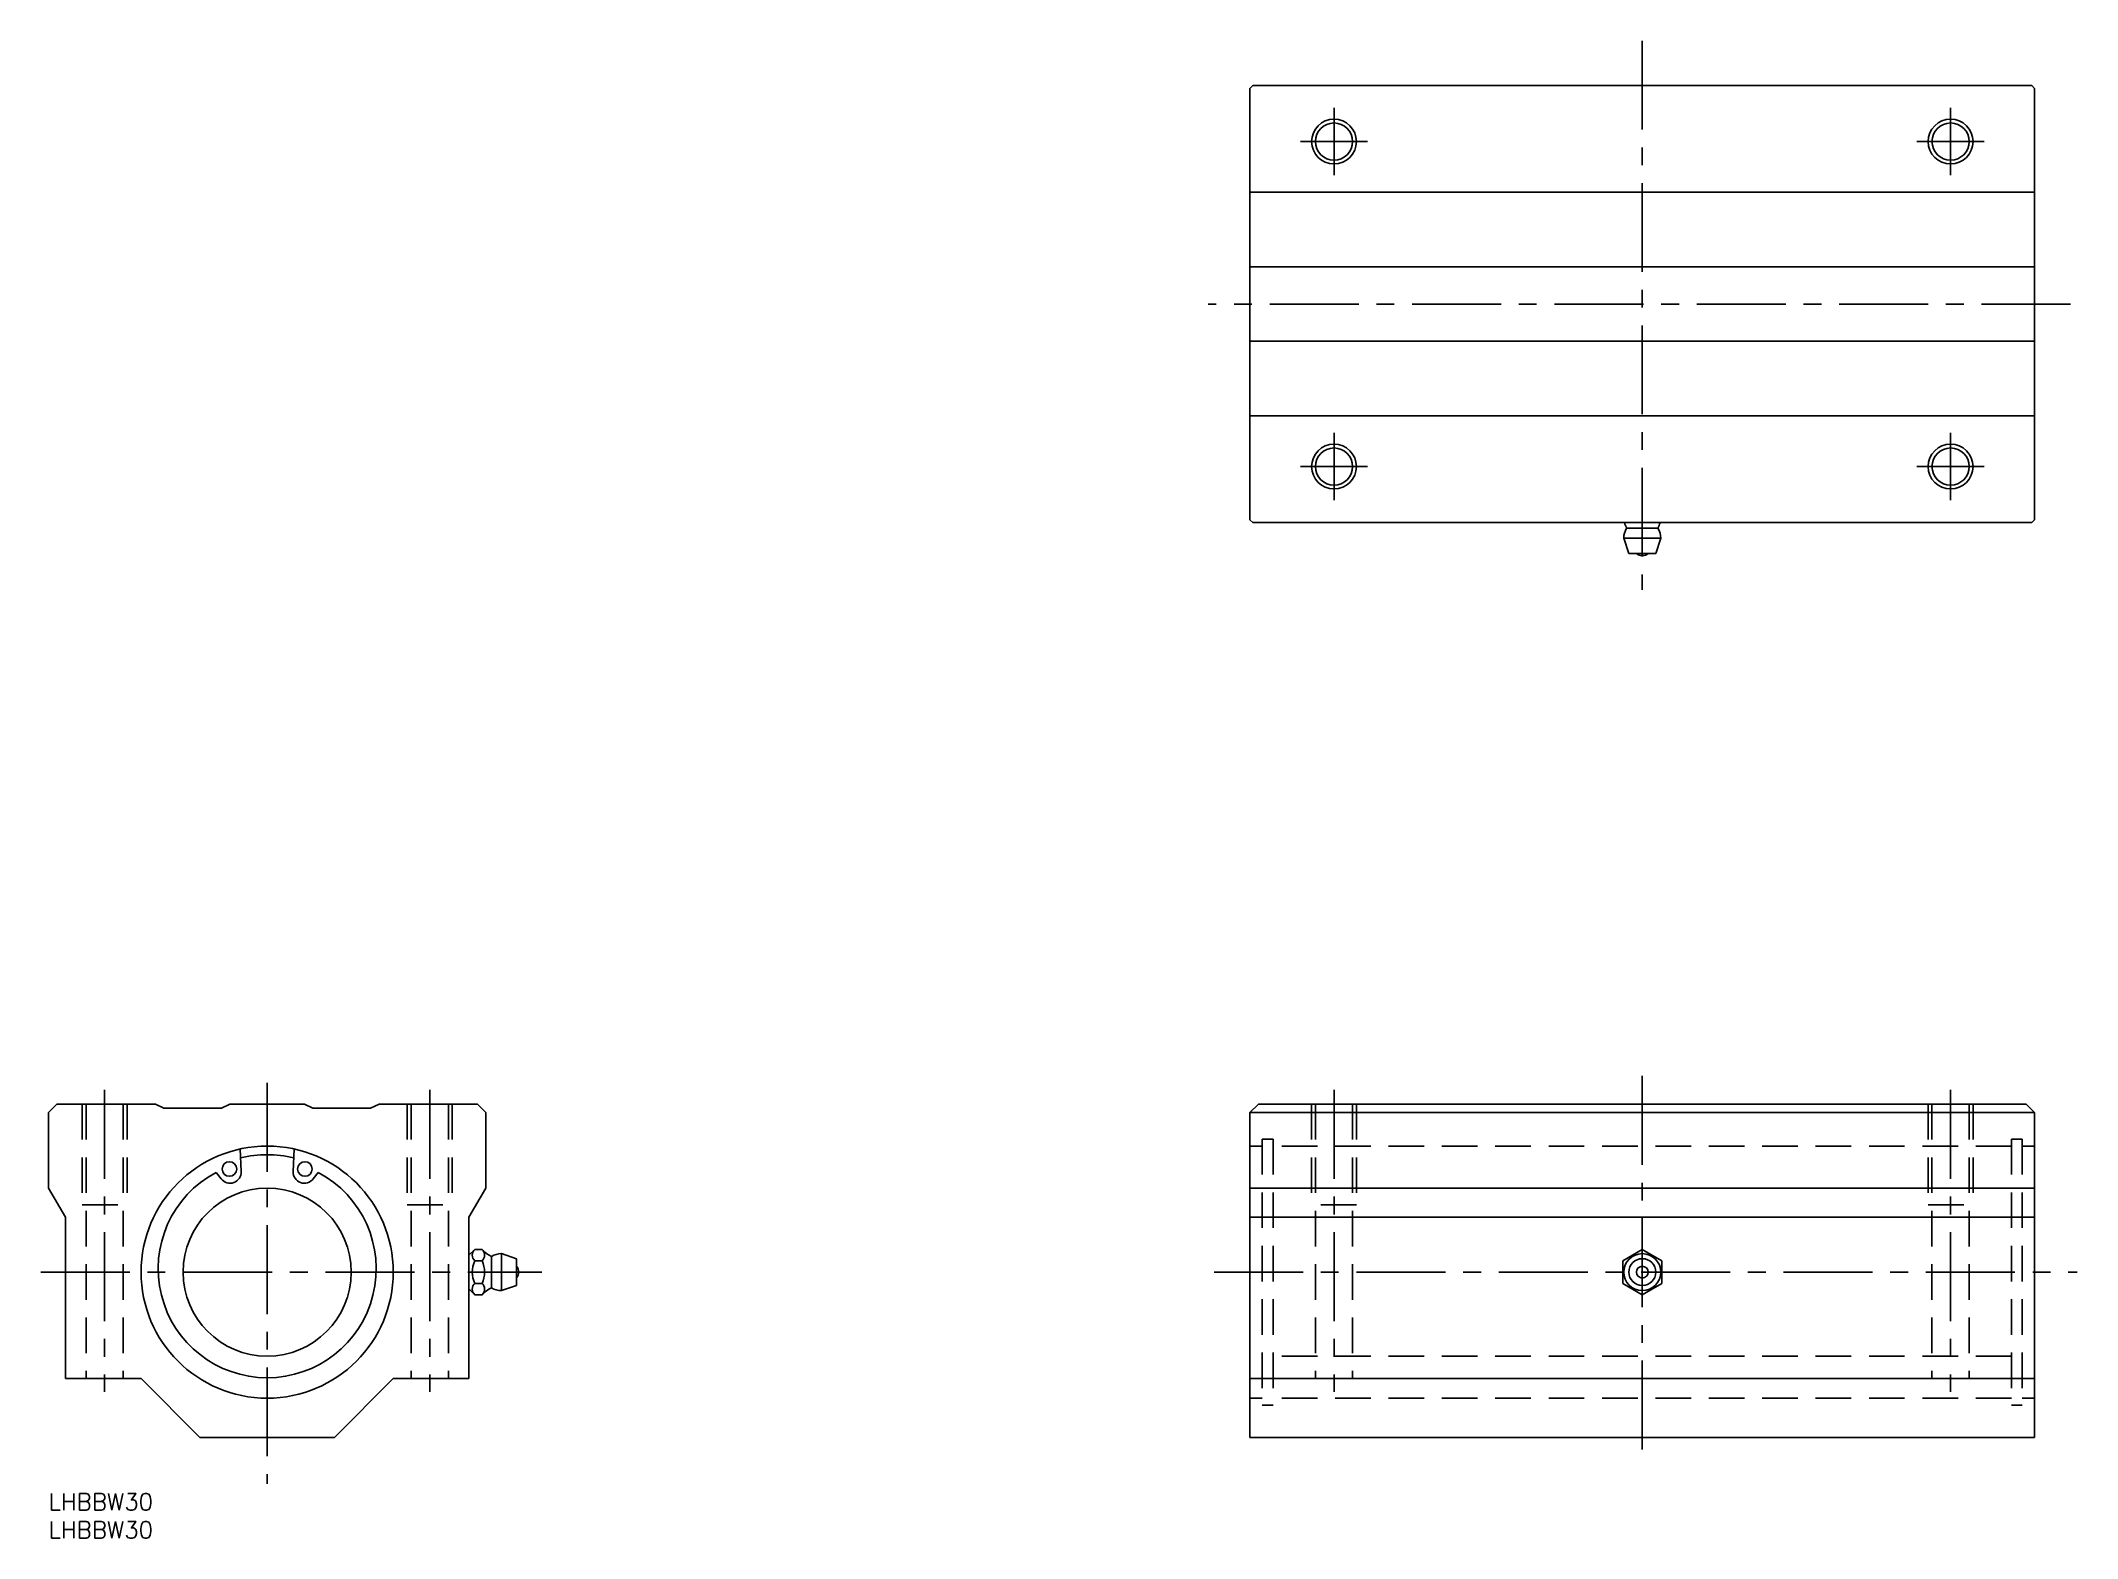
# Model space of a CAD drawing. Extents: x -1 to 362, y -8 to 259.
import ezdxf

# ---------------------------------------------------------------- set-up
doc = ezdxf.new("R2010")
doc.units = 0
doc.header["$LTSCALE"] = 0.5
doc.linetypes.add('CENTER', pattern=[50.8, 31.75, -6.35, 6.35, -6.35])
doc.linetypes.add('DASHED', pattern=[19.05, 12.7, -6.35])
for name, color, linetype in [('MSM_CENTER', 1, 'CENTER'), ('MSM_CONTINUOUS', 7, 'CONTINUOUS'), ('MSM_DASHED', 4, 'DASHED'), ('MSM_NARROW', 5, 'CONTINUOUS'), ('MSM_PART_NUMBER', 7, 'CONTINUOUS')]:
    doc.layers.add(name, color=color, linetype=linetype)
doc.styles.get("Standard").update_dxf_attribs({"font": 'txt.shx', "height": 3, "bigfont": 'bigfont.shx'})

# ---------------------------------------------------------------- blocks, each defined once
blk = doc.blocks.new('*U3')
at = {"layer": 'MSM_PART_NUMBER'}
blk.add_text('LHBBW30', height=3, dxfattribs=at).set_placement((0, -3))
blk = doc.blocks.new('*U4')
at = {"layer": 'MSM_PART_NUMBER'}
blk.add_text('LHBBW30', height=3, dxfattribs=at).set_placement((0, -8))

msp = doc.modelspace()

# ---------------------------------------------------------------- linework, layer by layer
at = {"layer": 'MSM_CENTER'}
for p, q in [((284.33, 259.26), (284.33, 161.26)), ((229.33, 247.26), (229.33, 235.26)), ((339.33, 247.26), (339.33, 235.26)), ((235.33, 241.26), (223.33, 241.26)), ((333.33, 241.26), (345.33, 241.26)), ((360.73, 212.26), (206.87, 212.26)), ((229.33, 177.26), (229.33, 189.26)), ((339.33, 177.26), (339.33, 189.26)), ((235.33, 183.26), (223.33, 183.26)), ((333.33, 183.26), (345.33, 183.26)), ((39, 73.3), (39, 1.7)), ((284.33, 74.5), (284.33, 5)), ((10, 72.02), (10, 18.15)), ((68, 72.02), (68, 18.15)), ((229.33, 72.02), (229.33, 18.15)), ((339.33, 72.02), (339.33, 18.15)), ((-1.4, 39.5), (88, 39.5)), ((207.93, 39.5), (361.93, 39.5))]:
    msp.add_line(p, q, dxfattribs=at)
at = {"layer": 'MSM_CONTINUOUS'}
for p, q in [((214.83, 251.26), (214.33, 250.76)), ((214.33, 250.76), (214.33, 173.76)), ((353.83, 251.26), (214.83, 251.26)), ((354.33, 250.76), (353.83, 251.26)), ((354.33, 250.76), (354.33, 173.76)), ((354.33, 232.21), (214.33, 232.21)), ((354.33, 218.91), (214.33, 218.91)), ((354.33, 205.61), (214.33, 205.61)), ((354.33, 192.31), (214.33, 192.31)), ((214.33, 173.76), (214.83, 173.26)), ((353.83, 173.26), (214.83, 173.26)), ((287.13, 172.26), (281.53, 172.26)), ((318.58, 173.26), (318.58, 173.26)), ((353.83, 173.26), (354.33, 173.76)), ((287.63, 170.46), (281.03, 170.46)), ((281.93, 167.76), (281.03, 170.46)), ((286.73, 167.76), (281.93, 167.76)), ((286.73, 167.76), (287.63, 170.46)), ((0, 68), (1.5, 69.5)), ((19.05, 69.5), (1.5, 69.5)), ((20.55, 68.75), (19.05, 69.5)), ((30.85, 68.75), (32.35, 69.5)), ((32.35, 69.5), (45.65, 69.5)), ((47.15, 68.75), (45.65, 69.5)), ((57.45, 68.75), (58.95, 69.5)), ((76.5, 69.5), (58.95, 69.5)), ((78, 68), (76.5, 69.5)), ((215.83, 69.5), (214.33, 68)), ((215.83, 69.5), (352.83, 69.5)), ((352.83, 69.5), (354.33, 68)), ((0, 68), (0, 54.5)), ((30.85, 68.75), (20.55, 68.75)), ((57.45, 68.75), (47.15, 68.75)), ((78, 68), (78, 54.5)), ((214.33, 68), (354.33, 68)), ((214.33, 68), (214.33, 10)), ((354.33, 68), (354.33, 10)), ((34.37, 57.44), (34.19, 61.48)), ((43.63, 57.44), (43.81, 61.48)), ((3, 49.3), (0, 54.5)), ((30.78, 56.14), (29.9, 57.29)), ((47.22, 56.14), (48.1, 57.29)), ((75, 49.3), (78, 54.5)), ((214.33, 54.5), (354.33, 54.5)), ((3, 49.3), (3, 20.5)), ((75, 49.3), (75, 20.5)), ((214.33, 49.3), (354.33, 49.3)), ((76.04, 43.54), (75, 42.5)), ((77.34, 43.54), (76.04, 43.54)), ((77.34, 41.52), (76.04, 41.52)), ((79, 42.3), (79, 36.7)), ((80.8, 42.8), (80.8, 36.2)), ((83.5, 41.9), (80.8, 42.8)), ((83.5, 41.9), (83.5, 37.1)), ((280.83, 41.52), (284.33, 43.54)), ((280.83, 37.48), (280.83, 41.52)), ((284.33, 43.54), (287.83, 41.52)), ((287.83, 37.48), (287.83, 41.52)), ((75, 36.5), (76.04, 35.46)), ((77.34, 37.48), (76.04, 37.48)), ((83.5, 37.1), (80.8, 36.2)), ((280.83, 37.48), (284.33, 35.46)), ((284.33, 35.46), (287.83, 37.48)), ((77.34, 35.46), (76.04, 35.46)), ((16.5, 20.5), (3, 20.5)), ((27, 10), (16.5, 20.5)), ((51, 10), (61.5, 20.5)), ((61.5, 20.5), (75, 20.5)), ((214.33, 20.5), (354.33, 20.5)), ((51, 10), (27, 10)), ((214.33, 10), (354.33, 10))]:
    msp.add_line(p, q, dxfattribs=at)
for centre, radius in [((229.33, 241.26), 3.32), ((339.33, 241.26), 3.32), ((229.33, 183.26), 3.32), ((339.33, 183.26), 3.32), ((39, 39.5), 22.5), ((32.27, 57.9), 1.3), ((45.73, 57.9), 1.3), ((39, 39.5), 15), ((284.33, 39.5), 3.3), ((284.33, 39.5), 2.4), ((284.33, 39.5), 1.05)]:
    msp.add_circle(centre, radius, dxfattribs=at)
for centre, radius, start, end in [((284.52, 170.46), 3.49, 148.9518, 180), ((275.78, 170.53), 6, 16.69, 26.9916), ((292.88, 170.53), 6, 153.0084, 163.31), ((284.14, 170.46), 3.49, 0, 31.0482), ((284.33, 168.93), 1.57, 228.2478, 311.7522), ((39, 39.5), 20.95, 76.9236, 103.0764), ((39, 40.1), 19.45, 117.8957, 62.1043), ((32.37, 57.36), 2, 217.5057, 2.4933), ((45.63, 57.36), 2, 177.5067, 322.4943), ((76.95, 42.53), 1.36, 131.985, 228.0149), ((80.35, 39.5), 4.76, 154.8911, 205.1089), ((76.43, 42.53), 1.36, 311.9851, 48.015), ((73.03, 39.5), 4.76, 334.8911, 25.1089), ((81.71, 47.65), 6, 225.0047, 243.126), ((80.8, 39.31), 3.49, 90, 121.0482), ((82.32, 39.5), 1.57, 318.2478, 41.7522), ((76.95, 36.47), 1.36, 131.9851, 228.0149), ((76.43, 36.47), 1.36, 311.9851, 48.0149), ((81.71, 31.35), 6, 116.874, 136.757), ((80.8, 39.69), 3.49, 238.9518, 270)]:
    msp.add_arc(centre, radius, start, end, dxfattribs=at)
at = {"layer": 'MSM_DASHED'}
for p, q in [((6, 69.5), (6, 51.5)), ((6.68, 69.5), (6.68, 20.5)), ((13.32, 69.5), (13.32, 20.5)), ((14, 69.5), (14, 51.5)), ((64, 69.5), (64, 51.5)), ((64.68, 69.5), (64.68, 20.5)), ((71.32, 69.5), (71.32, 20.5)), ((72, 69.5), (72, 51.5)), ((225.33, 69.5), (225.33, 51.5)), ((226.01, 69.5), (226.01, 20.5)), ((232.65, 69.5), (232.65, 20.5)), ((233.33, 69.5), (233.33, 51.5)), ((335.33, 69.5), (335.33, 51.5)), ((336.01, 69.5), (336.01, 20.5)), ((342.65, 69.5), (342.65, 20.5)), ((343.33, 69.5), (343.33, 51.5)), ((214.33, 62), (216.53, 62)), ((216.53, 63.25), (216.53, 15.75)), ((216.53, 63.25), (218.48, 63.25)), ((218.48, 63.25), (218.48, 15.75)), ((350.18, 62), (218.48, 62)), ((350.18, 63.25), (350.18, 15.75)), ((352.13, 63.25), (350.18, 63.25)), ((352.13, 63.25), (352.13, 15.75)), ((354.33, 62), (352.13, 62)), ((350.18, 54.5), (218.48, 54.5)), ((6, 51.5), (14, 51.5)), ((64, 51.5), (72, 51.5)), ((233.33, 51.5), (225.33, 51.5)), ((335.33, 51.5), (343.33, 51.5)), ((350.18, 24.5), (218.48, 24.5)), ((214.33, 17), (216.53, 17)), ((216.53, 15.75), (218.48, 15.75)), ((350.18, 17), (218.48, 17)), ((352.13, 15.75), (350.18, 15.75)), ((354.33, 17), (352.13, 17))]:
    msp.add_line(p, q, dxfattribs=at)
at = {"layer": 'MSM_NARROW'}
for centre in [(229.33, 241.26), (339.33, 241.26), (229.33, 183.26), (339.33, 183.26)]:
    msp.add_circle(centre, 4, dxfattribs=at)

# ---------------------------------------------------------------- block references
at = {"layer": 'MSM_CONTINUOUS'}
for name in ['*U3', '*U4']:
    msp.add_blockref(name, (0, 0), dxfattribs=at)

doc.saveas('drawing.dxf')
